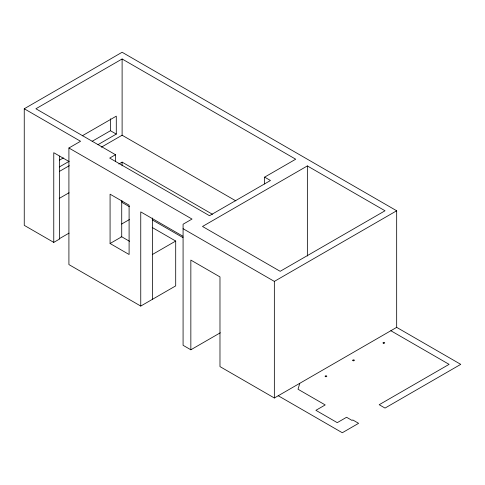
<?xml version="1.0" encoding="UTF-8"?>
<svg xmlns="http://www.w3.org/2000/svg" width="485" height="485" viewBox="0 0 485 485"><rect width="100%" height="100%" fill="white"/><g stroke="black" fill="none" stroke-linecap="round" stroke-linejoin="round"><path stroke-width="0.73" d="M299.785 383.302L298.02 389.237L325.217 404.939L315.899 410.322L337.257 422.653L346.575 417.27L352.013 420.41L352.789 419.962L358.615 423.326L342.307 432.741L278.226 395.748M59.588 156.121L59.588 239.026L53.762 242.391L24.25 225.349L24.25 108.761L122.111 52.259L396.675 210.775L396.675 327.363L274.346 397.991L219.978 366.599L219.978 276.917L190.847 260.099L190.847 349.782L183.081 345.302L183.081 224.228L192.018 219.068L68.912 147.998L68.912 264.586L140.753 306.065L175.703 285.883L175.703 241.045L152.211 227.483M264.634 183.954L264.634 177.14L295.704 159.207L122.111 58.982L35.902 108.761L115.509 154.721L115.509 161.535M82.274 135.794L116.285 116.157L116.285 134.096L97.976 144.669M68.912 147.998L80.558 141.268L24.25 108.761M59.449 160.183L63.371 157.922M92.15 141.305L110.465 130.732L116.285 134.096M59.382 166.949L69.197 161.281M59.491 171.369L69.325 165.694M101.401 147.173L122.111 135.218L235.837 200.875M115.509 154.721L109.689 158.086L209.49 215.704L270.46 180.505L264.634 177.14M59.2 198.444L69.034 192.769M118.837 164.015L122.111 162.123L212.478 214.291M59.2 238.802L69.034 233.127M121.644 224.034L129.41 219.547M110.077 243.506L129.101 254.498L129.101 205.167L110.077 194.182L110.077 243.506L121.723 236.783L121.723 200.911M152.405 254.498L175.703 241.045M307.357 165.931L202.5 226.471L280.172 271.309L385.023 210.775L307.357 165.931L307.357 256.025M183.081 228.708L274.346 281.397L396.675 210.775M190.847 349.782L220.305 332.783M396.675 327.363L460.75 364.356L385.023 408.079L379.197 404.714L449.098 364.356L390.849 330.728M68.797 161.384L53.762 152.702L53.762 242.391M182.93 236.243L140.753 211.896L140.753 306.065M129.313 206.64L122.111 202.481L122.111 200.984M152.235 219.869L183.009 237.638M121.086 236.413L129.568 241.312M274.346 281.397L274.346 397.991M152.405 217.977L152.405 299.336M122.111 58.982L122.111 135.448M122.111 162.123L122.111 165.858M110.465 118.776L110.465 130.732M325.362 376.609A0.843 0.485 0 0 0 326.769 376.39A0.843 0.485 0 0 0 325.738 375.796A0.843 0.485 0 0 0 325.362 376.609M352.947 360.682A0.843 0.485 0 0 0 354.353 360.464A0.843 0.485 0 0 0 353.322 359.87A0.843 0.485 0 0 0 352.947 360.682M383.265 343.18A0.843 0.485 0 0 0 384.672 342.962A0.843 0.485 0 0 0 383.641 342.368A0.843 0.485 0 0 0 383.265 343.18"/></g></svg>
